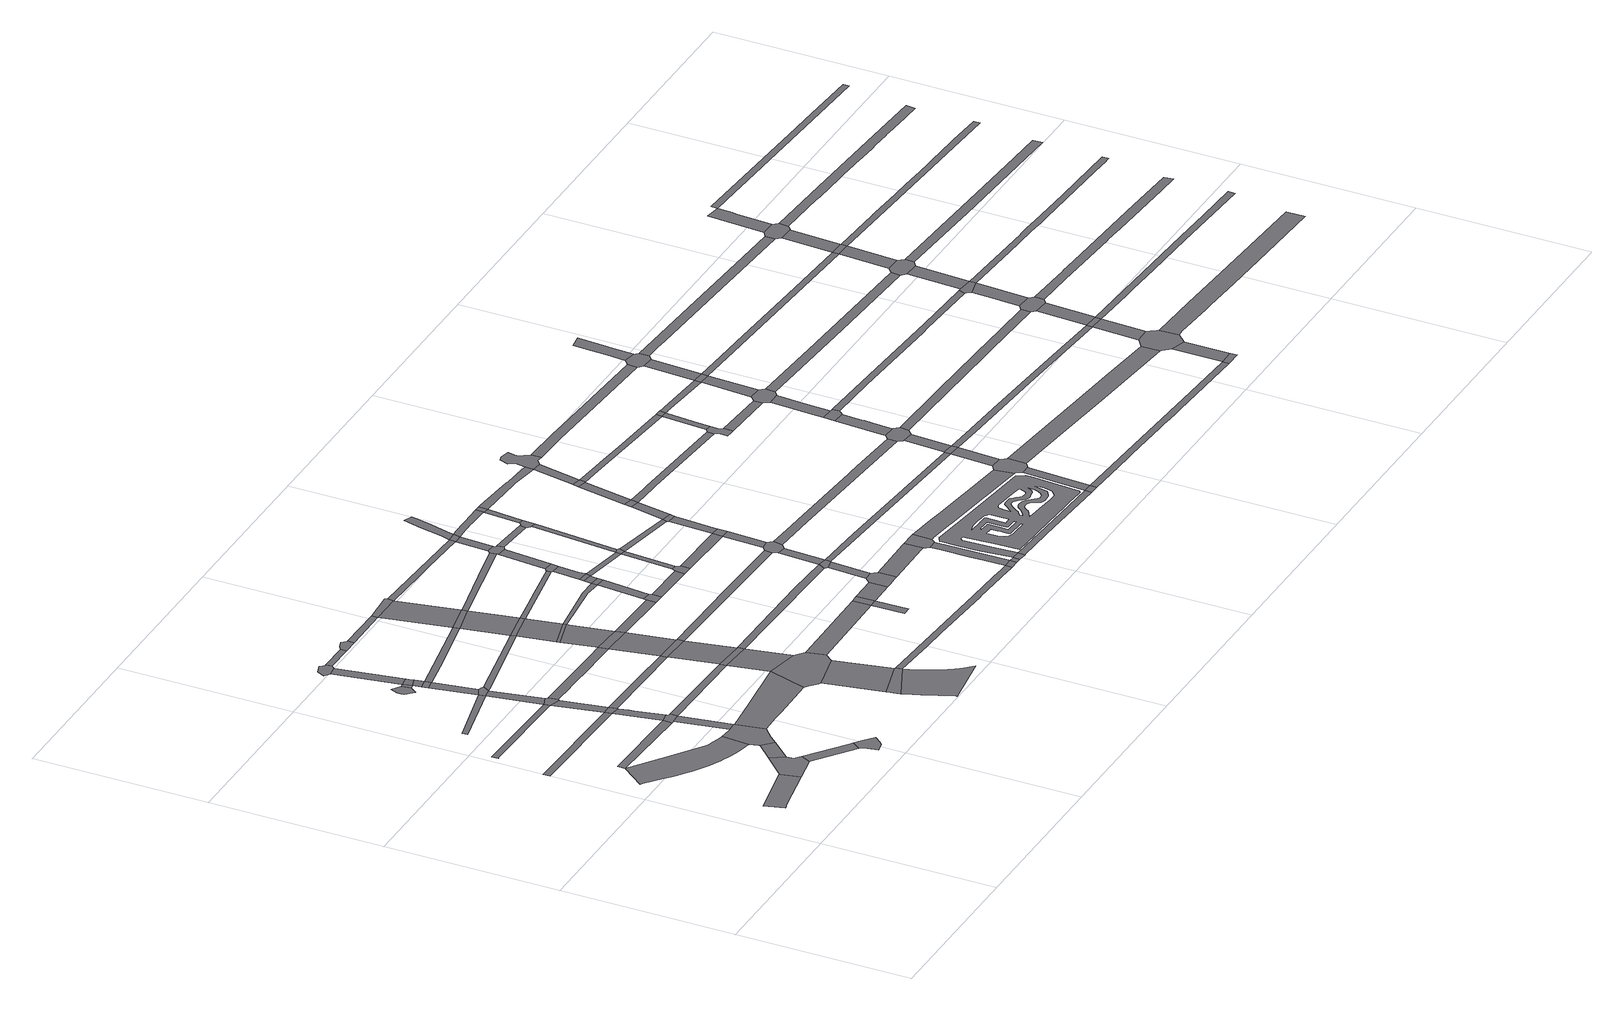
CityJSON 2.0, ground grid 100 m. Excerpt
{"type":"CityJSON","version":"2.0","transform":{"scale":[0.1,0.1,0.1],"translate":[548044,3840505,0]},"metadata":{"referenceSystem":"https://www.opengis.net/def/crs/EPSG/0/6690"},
"CityObjects":{
"road1":{"type":"Road","attributes":{"RoadStructureAttribute.sectionType":"1"},"geometry":[{"type":"MultiSurface","lod":"1","boundaries":[[[0,1,2,3,4,5,6]]]}]},
"road2":{"type":"Road","attributes":{"RoadStructureAttribute.sectionType":"1"},"geometry":[{"type":"MultiSurface","lod":"1","boundaries":[[[7,8,9,10,11,12,13,14,15,16,17,18,19,20,21,22,23,24,25,26,27,28,29,30,31,32,33,34,35,36]]]}]},
"road3":{"type":"Road","geometry":[{"type":"MultiSurface","lod":"1","boundaries":[[[37,0,6,38,39,40,41,42,43]]]}]},
"road4":{"type":"Road","attributes":{"RoadStructureAttribute.sectionType":"1"},"geometry":[{"type":"MultiSurface","lod":"1","boundaries":[[[44,45,46,47]]]}]},
"road5":{"type":"Road","attributes":{"RoadStructureAttribute.sectionType":"1"},"geometry":[{"type":"MultiSurface","lod":"1","boundaries":[[[48,14,49,50]]]}]},
"road6":{"type":"Road","attributes":{"RoadStructureAttribute.sectionType":"1"},"geometry":[{"type":"MultiSurface","lod":"1","boundaries":[[[51,52,53,54,55,56,57]]]}]},
"road7":{"type":"Road","attributes":{"RoadStructureAttribute.sectionType":"1"},"geometry":[{"type":"MultiSurface","lod":"1","boundaries":[[[58,37,43,59]]]}]},
"road8":{"type":"Road","attributes":{"RoadStructureAttribute.sectionType":"1"},"geometry":[{"type":"MultiSurface","lod":"1","boundaries":[[[60,41,40,61,62]]]}]},
"road9":{"type":"Road","attributes":{"RoadStructureAttribute.sectionType":"1"},"geometry":[{"type":"MultiSurface","lod":"1","boundaries":[[[63,64,65,66]]]}]},
"road10":{"type":"Road","geometry":[{"type":"MultiSurface","lod":"1","boundaries":[[[67,36,35,68,58,59,69,70,71,72,73,74]]]}]},
"road11":{"type":"Road","geometry":[{"type":"MultiSurface","lod":"1","boundaries":[[[75,62,61,76,77,78,79,80,81]]]}]},
"road12":{"type":"Road","attributes":{"RoadStructureAttribute.sectionType":"1"},"geometry":[{"type":"MultiSurface","lod":"1","boundaries":[[[82,83,84,74,73]]]}]},
"road13":{"type":"Road","geometry":[{"type":"MultiSurface","lod":"1","boundaries":[[[85,86,50,49,84,83,87]]]}]},
"road14":{"type":"Road","attributes":{"RoadStructureAttribute.sectionType":"1"},"geometry":[{"type":"MultiSurface","lod":"1","boundaries":[[[46,50,86,88,89,90,91]]]}]},
"road15":{"type":"Road","geometry":[{"type":"MultiSurface","lod":"1","boundaries":[[[92,47,46,91,93]]]}]},
"road16":{"type":"Road","attributes":{"RoadStructureAttribute.sectionType":"1"},"geometry":[{"type":"MultiSurface","lod":"1","boundaries":[[[56,47,92,94]]]}]},
"road17":{"type":"Road","geometry":[{"type":"MultiSurface","lod":"1","boundaries":[[[95,96,97,98,99,100,101,102]]]}]},
"road18":{"type":"Road","geometry":[{"type":"MultiSurface","lod":"1","boundaries":[[[103,57,56,94,104,105]]]}]},
"road19":{"type":"Road","attributes":{"RoadStructureAttribute.sectionType":"1"},"geometry":[{"type":"MultiSurface","lod":"1","boundaries":[[[106,66,107,108,57,103]]]}]},
"road20":{"type":"Road","attributes":{"RoadStructureAttribute.sectionType":"1"},"geometry":[{"type":"MultiSurface","lod":"1","boundaries":[[[109,102,101,110]]]}]},
"road21":{"type":"Road","geometry":[{"type":"MultiSurface","lod":"1","boundaries":[[[111,112,113,63,66,106,114]]]}]},
"road22":{"type":"Road","attributes":{"RoadStructureAttribute.sectionType":"1"},"geometry":[{"type":"MultiSurface","lod":"1","boundaries":[[[115,116,117,118,119,120,63,113]]]}]},
"road23":{"type":"Road","geometry":[{"type":"MultiSurface","lod":"1","boundaries":[[[121,122,120,119]]]}]},
"road24":{"type":"Road","attributes":{"RoadStructureAttribute.sectionType":"1"},"geometry":[{"type":"MultiSurface","lod":"1","boundaries":[[[123,110,122,121]]]}]},
"road25":{"type":"Road","geometry":[{"type":"MultiSurface","lod":"1","boundaries":[[[124,125,109,110,123]]]}]},
"road26":{"type":"Road","attributes":{"RoadStructureAttribute.sectionType":"1"},"geometry":[{"type":"MultiSurface","lod":"1","boundaries":[[[126,127,128,109,125]]]}]},
"road27":{"type":"Road","geometry":[{"type":"MultiSurface","lod":"1","boundaries":[[[129,130,131,132,133,134,127,126,135,136,137,138,139]]]}]},
"road28":{"type":"Road","attributes":{"RoadStructureAttribute.sectionType":"1"},"geometry":[{"type":"MultiSurface","lod":"1","boundaries":[[[140,141,72,71,142,143,144]]]}]},
"road29":{"type":"Road","attributes":{"RoadStructureAttribute.sectionType":"1"},"geometry":[{"type":"MultiSurface","lod":"1","boundaries":[[[145,87,83,146,147,148]]]}]},
"road30":{"type":"Road","attributes":{"RoadStructureAttribute.sectionType":"1"},"geometry":[{"type":"MultiSurface","lod":"1","boundaries":[[[139,138,149,150]]]}]},
"road31":{"type":"Road","attributes":{"RoadStructureAttribute.sectionType":"1"},"geometry":[{"type":"MultiSurface","lod":"1","boundaries":[[[151,92,93,152,153,154]]]}]},
"road32":{"type":"Road","attributes":{"RoadStructureAttribute.sectionType":"1"},"geometry":[{"type":"MultiSurface","lod":"1","boundaries":[[[155,105,104,156,157,158,159,160,161,162]]]}]},
"road33":{"type":"Road","attributes":{"RoadStructureAttribute.sectionType":"1"},"geometry":[{"type":"MultiSurface","lod":"1","boundaries":[[[163,114,106,164,165,166,167]]]}]},
"road34":{"type":"Road","attributes":{"RoadStructureAttribute.sectionType":"1"},"geometry":[{"type":"MultiSurface","lod":"1","boundaries":[[[168,169,121,119,170,171,172]]]}]},
"road35":{"type":"Road","geometry":[{"type":"MultiSurface","lod":"1","boundaries":[[[173,174,175,176,177,178,150,149,179,180]]]}]},
"road36":{"type":"Road","geometry":[{"type":"MultiSurface","lod":"1","boundaries":[[[181,182,183,184,185,186,187]]]}]},
"road37":{"type":"Road","attributes":{"RoadStructureAttribute.sectionType":"1"},"geometry":[{"type":"MultiSurface","lod":"1","boundaries":[[[188,189,182,181]]]}]},
"road38":{"type":"Road","geometry":[{"type":"MultiSurface","lod":"1","boundaries":[[[140,144,190,191,189,188,192,193,194,195,196,197]]]}]},
"road39":{"type":"Road","attributes":{"RoadStructureAttribute.sectionType":"1"},"geometry":[{"type":"MultiSurface","lod":"1","boundaries":[[[198,199,200,201,202,203,204,205,206,207,208,186,185,209,210,211,212,213,214,215]]]}]},
"road40":{"type":"Road","attributes":{"RoadStructureAttribute.sectionType":"1"},"geometry":[{"type":"MultiSurface","lod":"1","boundaries":[[[180,179,216,217]]]}]},
"road41":{"type":"Road","attributes":{"RoadStructureAttribute.sectionType":"1"},"geometry":[{"type":"MultiSurface","lod":"1","boundaries":[[[218,140,197,219,220]]]}]},
"road42":{"type":"Road","geometry":[{"type":"MultiSurface","lod":"1","boundaries":[[[148,147,218,220,221,222]]]}]},
"road43":{"type":"Road","attributes":{"RoadStructureAttribute.sectionType":"1"},"geometry":[{"type":"MultiSurface","lod":"1","boundaries":[[[223,224,148,222,225,226]]]}]},
"road44":{"type":"Road","geometry":[{"type":"MultiSurface","lod":"1","boundaries":[[[154,153,223,226,227,228]]]}]},
"road45":{"type":"Road","attributes":{"RoadStructureAttribute.sectionType":"1"},"geometry":[{"type":"MultiSurface","lod":"1","boundaries":[[[161,229,154,228,230,231]]]}]},
"road46":{"type":"Road","geometry":[{"type":"MultiSurface","lod":"1","boundaries":[[[162,161,231,232]]]}]},
"road47":{"type":"Road","attributes":{"RoadStructureAttribute.sectionType":"1"},"geometry":[{"type":"MultiSurface","lod":"1","boundaries":[[[233,234,235,236,162,232]]]}]},
"road48":{"type":"Road","geometry":[{"type":"MultiSurface","lod":"1","boundaries":[[[237,238,235,234]]]}]},
"road49":{"type":"Road","attributes":{"RoadStructureAttribute.sectionType":"1"},"geometry":[{"type":"MultiSurface","lod":"1","boundaries":[[[239,240,241,167,238,237]]]}]},
"road50":{"type":"Road","geometry":[{"type":"MultiSurface","lod":"1","boundaries":[[[242,163,167,241]]]}]},
"road51":{"type":"Road","attributes":{"RoadStructureAttribute.sectionType":"1"},"geometry":[{"type":"MultiSurface","lod":"1","boundaries":[[[243,244,245,246,247,248,163,242]]]}]},
"road52":{"type":"Road","geometry":[{"type":"MultiSurface","lod":"1","boundaries":[[[249,168,172,246,245,250]]]}]},
"road53":{"type":"Road","attributes":{"RoadStructureAttribute.sectionType":"1"},"geometry":[{"type":"MultiSurface","lod":"1","boundaries":[[[251,252,168,249,253,254,255,256]]]}]},
"road54":{"type":"Road","geometry":[{"type":"MultiSurface","lod":"1","boundaries":[[[257,258,217,216,251,256,259]]]}]},
"road55":{"type":"Road","attributes":{"RoadStructureAttribute.sectionType":"1"},"geometry":[{"type":"MultiSurface","lod":"1","boundaries":[[[260,232,231,261,262]]]}]},
"road56":{"type":"Road","attributes":{"RoadStructureAttribute.sectionType":"1"},"geometry":[{"type":"MultiSurface","lod":"1","boundaries":[[[263,264,195,194,265]]]}]},
"road57":{"type":"Road","attributes":{"RoadStructureAttribute.sectionType":"1"},"geometry":[{"type":"MultiSurface","lod":"1","boundaries":[[[266,237,234,267,268,269]]]}]},
"road58":{"type":"Road","attributes":{"RoadStructureAttribute.sectionType":"1"},"geometry":[{"type":"MultiSurface","lod":"1","boundaries":[[[270,271,272,242,241,273]]]}]},
"road59":{"type":"Road","geometry":[{"type":"MultiSurface","lod":"1","boundaries":[[[274,262,261,275,276,277]]]}]},
"road60":{"type":"Road","attributes":{"RoadStructureAttribute.sectionType":"1"},"geometry":[{"type":"MultiSurface","lod":"1","boundaries":[[[278,279,221,220,280,281,282]]]}]},
"road61":{"type":"Road","attributes":{"RoadStructureAttribute.sectionType":"1"},"geometry":[{"type":"MultiSurface","lod":"1","boundaries":[[[283,284,250,245,285]]]}]},
"road62":{"type":"Road","attributes":{"RoadStructureAttribute.sectionType":"1"},"geometry":[{"type":"MultiSurface","lod":"1","boundaries":[[[286,287,288,289,290,187,186,291,292,293,294,295,296,297,298,299,300]]]}]},
"road63":{"type":"Road","attributes":{"RoadStructureAttribute.sectionType":"1"},"geometry":[{"type":"MultiSurface","lod":"1","boundaries":[[[268,301,274,277,302]]]}]},
"road64":{"type":"Road","attributes":{"RoadStructureAttribute.sectionType":"1"},"geometry":[{"type":"MultiSurface","lod":"1","boundaries":[[[303,304,305,306,307,227,226,308,309,310]]]}]},
"road65":{"type":"Road","attributes":{"RoadStructureAttribute.sectionType":"1"},"geometry":[{"type":"MultiSurface","lod":"1","boundaries":[[[259,256,311,312,313,314]]]}]},
"road66":{"type":"Road","geometry":[{"type":"MultiSurface","lod":"1","boundaries":[[[315,316,317,265]]]}]},
"road67":{"type":"Road","geometry":[{"type":"MultiSurface","lod":"1","boundaries":[[[269,268,302,318]]]}]},
"road68":{"type":"Road","attributes":{"RoadStructureAttribute.sectionType":"1"},"geometry":[{"type":"MultiSurface","lod":"1","boundaries":[[[319,269,318,320,321]]]}]},
"road69":{"type":"Road","geometry":[{"type":"MultiSurface","lod":"1","boundaries":[[[322,263,265,317]]]}]},
"road70":{"type":"Road","geometry":[{"type":"MultiSurface","lod":"1","boundaries":[[[323,319,321,324,325]]]}]},
"road71":{"type":"Road","attributes":{"RoadStructureAttribute.sectionType":"1"},"geometry":[{"type":"MultiSurface","lod":"1","boundaries":[[[276,275,326,327]]]}]},
"road72":{"type":"Road","attributes":{"RoadStructureAttribute.sectionType":"1"},"geometry":[{"type":"MultiSurface","lod":"1","boundaries":[[[328,323,325,329,330,331]]]}]},
"road73":{"type":"Road","geometry":[{"type":"MultiSurface","lod":"1","boundaries":[[[332,333,270,273,328,331,334]]]}]},
"road74":{"type":"Road","attributes":{"RoadStructureAttribute.sectionType":"1"},"geometry":[{"type":"MultiSurface","lod":"1","boundaries":[[[335,322,317,336]]]}]},
"road75":{"type":"Road","attributes":{"RoadStructureAttribute.sectionType":"1"},"geometry":[{"type":"MultiSurface","lod":"1","boundaries":[[[337,332,334,338]]]}]},
"road76":{"type":"Road","attributes":{"RoadStructureAttribute.sectionType":"1"},"geometry":[{"type":"MultiSurface","lod":"1","boundaries":[[[325,324,339,340]]]}]},
"road77":{"type":"Road","geometry":[{"type":"MultiSurface","lod":"1","boundaries":[[[341,342,327,326,343,344,345,346]]]}]},
"road78":{"type":"Road","geometry":[{"type":"MultiSurface","lod":"1","boundaries":[[[347,283,285,337,338,348,349,350,351,352]]]}]},
"road79":{"type":"Road","attributes":{"RoadStructureAttribute.sectionType":"1"},"geometry":[{"type":"MultiSurface","lod":"1","boundaries":[[[339,341,346,353]]]}]},
"road80":{"type":"Road","geometry":[{"type":"MultiSurface","lod":"1","boundaries":[[[354,355,356,335,336,357,358,359,360,361,362,363]]]}]},
"road81":{"type":"Road","attributes":{"RoadStructureAttribute.sectionType":"1"},"geometry":[{"type":"MultiSurface","lod":"1","boundaries":[[[364,365,347,352]]]}]},
"road82":{"type":"Road","geometry":[{"type":"MultiSurface","lod":"1","boundaries":[[[366,314,313,365,364]]]}]},
"road83":{"type":"Road","geometry":[{"type":"MultiSurface","lod":"1","boundaries":[[[367,368,369,340,339,353,370]]]}]},
"road84":{"type":"Road","attributes":{"RoadStructureAttribute.sectionType":"1"},"geometry":[{"type":"MultiSurface","lod":"1","boundaries":[[[371,372,373,354,363]]]}]},
"road85":{"type":"Road","geometry":[{"type":"MultiSurface","lod":"1","boundaries":[[[282,281,373,372,374,375]]]}]},
"road86":{"type":"Road","attributes":{"RoadStructureAttribute.sectionType":"1"},"geometry":[{"type":"MultiSurface","lod":"1","boundaries":[[[350,349,376,377]]]}]},
"road87":{"type":"Road","attributes":{"RoadStructureAttribute.sectionType":"1"},"geometry":[{"type":"MultiSurface","lod":"1","boundaries":[[[344,343,378,379]]]}]},
"road88":{"type":"Road","attributes":{"RoadStructureAttribute.sectionType":"1"},"geometry":[{"type":"MultiSurface","lod":"1","boundaries":[[[380,381,382,314,366,383,384,385,386]]]}]},
"road89":{"type":"Road","attributes":{"RoadStructureAttribute.sectionType":"1"},"geometry":[{"type":"MultiSurface","lod":"1","boundaries":[[[387,340,369,388]]]}]},
"road90":{"type":"Road","attributes":{"RoadStructureAttribute.sectionType":"1"},"geometry":[{"type":"MultiSurface","lod":"1","boundaries":[[[389,282,375,390]]]}]},
"road91":{"type":"Road","attributes":{"RoadStructureAttribute.sectionType":"1"},"geometry":[{"type":"MultiSurface","lod":"1","boundaries":[[[391,392,360,359,393,394,395]]]}]},
"road92":{"type":"Road","attributes":{"RoadStructureAttribute.sectionType":"1"},"geometry":[{"type":"MultiSurface","lod":"1","boundaries":[[[396,397,398,399,366,364,400,401,402,403,404,405]]]}]},
"road93":{"type":"Road","geometry":[{"type":"MultiSurface","lod":"1","boundaries":[[[406,407,310,309,408,389,390,409,410,411]]]}]},
"road94":{"type":"Road","attributes":{"RoadStructureAttribute.sectionType":"1"},"geometry":[{"type":"MultiSurface","lod":"1","boundaries":[[[370,353,412,413]]]}]},
"road95":{"type":"Road","geometry":[{"type":"MultiSurface","lod":"1","boundaries":[[[414,415,416,377,376,417,418,387,388,419]]]}]},
"road96":{"type":"Road","geometry":[{"type":"MultiSurface","lod":"1","boundaries":[[[300,299,420,421]]]}]},
"road97":{"type":"Road","attributes":{"RoadStructureAttribute.sectionType":"1"},"geometry":[{"type":"MultiSurface","lod":"1","boundaries":[[[378,407,406,422]]]}]},
"road98":{"type":"Road","attributes":{"RoadStructureAttribute.sectionType":"7"},"geometry":[{"type":"MultiSurface","lod":"1","boundaries":[[[423,424,421,420,425,426]]]}]},
"road99":{"type":"Road","attributes":{"RoadStructureAttribute.sectionType":"1"},"geometry":[{"type":"MultiSurface","lod":"1","boundaries":[[[427,414,419,428]]]}]},
"road100":{"type":"Road","geometry":[{"type":"MultiSurface","lod":"1","boundaries":[[[429,430,431,432,433,300,421,434,435]]]}]},
"road101":{"type":"Road","geometry":[{"type":"MultiSurface","lod":"1","boundaries":[[[379,378,422,436]]]}]},
"road102":{"type":"Road","geometry":[{"type":"MultiSurface","lod":"1","boundaries":[[[426,425,437,438]]]}]},
"road103":{"type":"Road","geometry":[{"type":"MultiSurface","lod":"1","boundaries":[[[405,404,427,428,439]]]}]},
"road104":{"type":"Road","attributes":{"RoadStructureAttribute.sectionType":"1"},"geometry":[{"type":"MultiSurface","lod":"1","boundaries":[[[440,379,436,441,442,443]]]}]},
"road105":{"type":"Road","geometry":[{"type":"MultiSurface","lod":"1","boundaries":[[[444,395,394,445,446,429,435,447,448,449,450]]]}]},
"road106":{"type":"Road","geometry":[{"type":"MultiSurface","lod":"1","boundaries":[[[413,412,451,440,443,452,453]]]}]},
"road107":{"type":"Road","attributes":{"RoadStructureAttribute.sectionType":"1"},"geometry":[{"type":"MultiSurface","lod":"1","boundaries":[[[454,453,452,455,456,457]]]}]},
"road108":{"type":"Road","geometry":[{"type":"MultiSurface","lod":"1","boundaries":[[[458,454,457,459]]]}]},
"road109":{"type":"Road","attributes":{"RoadStructureAttribute.sectionType":"1"},"geometry":[{"type":"MultiSurface","lod":"1","boundaries":[[[460,461,462,463,464,465,439,428,466,467,468,469,470,471,472]]]}]},
"road110":{"type":"Road","attributes":{"RoadStructureAttribute.sectionType":"1"},"geometry":[{"type":"MultiSurface","lod":"1","boundaries":[[[473,458,459,474,475]]]}]},
"road111":{"type":"Road","geometry":[{"type":"MultiSurface","lod":"1","boundaries":[[[476,473,475,477,478]]]}]},
"road112":{"type":"Road","geometry":[{"type":"MultiSurface","lod":"1","boundaries":[[[479,480,438,437,481,482,483,484,485,486,487]]]}]},
"road113":{"type":"Road","attributes":{"RoadStructureAttribute.sectionType":"1"},"geometry":[{"type":"MultiSurface","lod":"1","boundaries":[[[488,489,375,374,490,491,492,493]]]}]},
"road114":{"type":"Road","geometry":[{"type":"MultiSurface","lod":"1","boundaries":[[[494,495,496,497,498,499,500,501,502,503,426,438,504,505,506,507,508,509,510,511,512,513,514,515,516,517,518,519,520,521,522,523,524,525,526,527],[528,529,530,531,532,533,534,535,536,537,538,539,540,541,542,543],[544,545,546,547,548,549,550,551,552,553,554,555,556,557,558,559,560,561,562,563,564],[565,566,567,568,569,570,571,572,573,574,575,576,577,578,579,580,581,582,583,584,585,586,587,588,589],[590,591,592,593,594,595,596,597,598,599,600,601,602,603,604,605,606,607,608,609,610,611,612,613,614],[615,616,617,618,619,620,621,622,623,624,625,626,627,628,629,630,631,632,633,634,635,636,637,638,639,640,641,642,643,644,645,646,647,648,649,650,651,652,653,654],[655,656,657,658,659,660,661,662,663,664,665,666,667,668,669,670,671,672,673,674,675,676,677,678,679,680,681,682,683,684,685,686,687,688]]]}]},
"road115":{"type":"Road","attributes":{"RoadStructureAttribute.sectionType":"1"},"geometry":[{"type":"MultiSurface","lod":"1","boundaries":[[[471,689,476,478,690,691]]]}]},
"road116":{"type":"Road","geometry":[{"type":"MultiSurface","lod":"1","boundaries":[[[692,693,694,695,696,697,698,450,449,699,700,701,702,703,704,705,706,707]]]}]},
"road117":{"type":"Road","attributes":{"RoadStructureAttribute.sectionType":"1"},"geometry":[{"type":"MultiSurface","lod":"1","boundaries":[[[708,709,710,711,712,713,411,410,714,715,716,717]]]}]},
"road118":{"type":"Road","geometry":[{"type":"MultiSurface","lod":"1","boundaries":[[[718,719,720,721,722,472,471,691,723,724,725,726,727,728,729,730]]]}]},
"road119":{"type":"Road","attributes":{"RoadStructureAttribute.sectionType":"1"},"geometry":[{"type":"MultiSurface","lod":"1","boundaries":[[[731,732,459,457,733,734,735,736,737]]]}]},
"road120":{"type":"Road","geometry":[{"type":"MultiSurface","lod":"1","boundaries":[[[487,486,738,739]]]}]},
"road121":{"type":"Road","attributes":{"RoadStructureAttribute.sectionType":"1"},"geometry":[{"type":"MultiSurface","lod":"1","boundaries":[[[740,741,742,478,477,743,744,745]]]}]},
"road122":{"type":"Road","attributes":{"RoadStructureAttribute.sectionType":"1"},"geometry":[{"type":"MultiSurface","lod":"1","boundaries":[[[746,487,739,747]]]}]},
"road123":{"type":"Road","geometry":[{"type":"MultiSurface","lod":"1","boundaries":[[[748,749,707,706,750,751,746,747,752,753,754,755,756,757]]]}]},
"road124":{"type":"Road","attributes":{"RoadStructureAttribute.sectionType":"1"},"geometry":[{"type":"MultiSurface","lod":"1","boundaries":[[[492,758,748,757,759]]]}]},
"road125":{"type":"Road","geometry":[{"type":"MultiSurface","lod":"1","boundaries":[[[760,737,736,761,762,763,764,765,766,767,768]]]}]},
"road126":{"type":"Road","geometry":[{"type":"MultiSurface","lod":"1","boundaries":[[[769,493,492,759,770]]]}]},
"road127":{"type":"Road","attributes":{"RoadStructureAttribute.sectionType":"1"},"geometry":[{"type":"MultiSurface","lod":"1","boundaries":[[[771,772,769,770,773]]]}]},
"road128":{"type":"Road","attributes":{"RoadStructureAttribute.sectionType":"1"},"geometry":[{"type":"MultiSurface","lod":"1","boundaries":[[[744,774,760,768,775,776]]]}]},
"road129":{"type":"Road","attributes":{"RoadStructureAttribute.sectionType":"1"},"geometry":[{"type":"MultiSurface","lod":"1","boundaries":[[[777,778,779,725,724,780,781,782,783]]]}]},
"road130":{"type":"Road","geometry":[{"type":"MultiSurface","lod":"1","boundaries":[[[784,717,716,785,786,771,773,787,788,789,790,791]]]}]},
"road131":{"type":"Road","geometry":[{"type":"MultiSurface","lod":"1","boundaries":[[[745,744,776,792]]]}]},
"road132":{"type":"Road","attributes":{"RoadStructureAttribute.sectionType":"1"},"geometry":[{"type":"MultiSurface","lod":"1","boundaries":[[[766,765,793,794]]]}]},
"road133":{"type":"Road","attributes":{"RoadStructureAttribute.sectionType":"1"},"geometry":[{"type":"MultiSurface","lod":"1","boundaries":[[[795,796,784,791,797,798,799,800,801]]]}]},
"road134":{"type":"Road","geometry":[{"type":"MultiSurface","lod":"1","boundaries":[[[802,795,801,803,804,805,806,807,808,809,810,811]]]}]},
"road135":{"type":"Road","attributes":{"RoadStructureAttribute.sectionType":"1"},"geometry":[{"type":"MultiSurface","lod":"1","boundaries":[[[812,813,792,776,814,815,816,817]]]}]},
"road136":{"type":"Road","attributes":{"RoadStructureAttribute.sectionType":"1"},"geometry":[{"type":"MultiSurface","lod":"1","boundaries":[[[818,819,820,821,822,802,811]]]}]},
"road137":{"type":"Road","geometry":[{"type":"MultiSurface","lod":"1","boundaries":[[[823,824,794,793,820,819,825,826,827,828,829,830,831]]]}]},
"road138":{"type":"Road","attributes":{"RoadStructureAttribute.sectionType":"1"},"geometry":[{"type":"MultiSurface","lod":"1","boundaries":[[[832,833,834,739,738,835,836,837,838,839,840,841,842,843,844,845]]]}]},
"road139":{"type":"Road","attributes":{"RoadStructureAttribute.sectionType":"1"},"geometry":[{"type":"MultiSurface","lod":"1","boundaries":[[[816,846,823,831,847]]]}]},
"road140":{"type":"Road","geometry":[{"type":"MultiSurface","lod":"1","boundaries":[[[848,817,816,847,849,850]]]}]},
"road141":{"type":"Road","attributes":{"RoadStructureAttribute.sectionType":"1"},"geometry":[{"type":"MultiSurface","lod":"1","boundaries":[[[851,852,853,755,754,854,855,856,857]]]}]},
"road142":{"type":"Road","attributes":{"RoadStructureAttribute.sectionType":"1"},"geometry":[{"type":"MultiSurface","lod":"1","boundaries":[[[858,859,860,848,850,861]]]}]},
"road143":{"type":"Road","geometry":[{"type":"MultiSurface","lod":"1","boundaries":[[[862,863,864,783,782,858,861,865,866,867,868,869,870,871]]]}]},
"road144":{"type":"Road","attributes":{"RoadStructureAttribute.sectionType":"1"},"geometry":[{"type":"MultiSurface","lod":"1","boundaries":[[[872,873,874,875,770,759,876,877,878,879]]]}]},
"road145":{"type":"Road","attributes":{"RoadStructureAttribute.sectionType":"1"},"geometry":[{"type":"MultiSurface","lod":"1","boundaries":[[[880,881,882,883,884,885,886,862,871]]]}]},
"road146":{"type":"Road","attributes":{"RoadStructureAttribute.sectionType":"1"},"geometry":[{"type":"MultiSurface","lod":"1","boundaries":[[[887,888,889,890,891,892,893,894,788,787,895,896,897,898,899]]]}]},
"road147":{"type":"Road","attributes":{"RoadStructureAttribute.sectionType":"1"},"geometry":[{"type":"MultiSurface","lod":"1","boundaries":[[[900,901,902,903,904,905,809,808,906,907,908,909,910,911,912]]]}]},
"road148":{"type":"Road","attributes":{"RoadStructureAttribute.sectionType":"1"},"geometry":[{"type":"MultiSurface","lod":"1","boundaries":[[[913,914,828,827,915,916,917,918]]]}]},
"road149":{"type":"Road","geometry":[{"type":"MultiSurface","lod":"1","boundaries":[[[844,919,920,921,845]]]}]},
"road150":{"type":"Road","attributes":{"RoadStructureAttribute.sectionType":"1"},"geometry":[{"type":"MultiSurface","lod":"1","boundaries":[[[922,923,845,921,924]]]}]},
"road151":{"type":"Road","attributes":{"RoadStructureAttribute.sectionType":"1"},"geometry":[{"type":"MultiSurface","lod":"1","boundaries":[[[925,926,927,850,849,928,929,930,931]]]}]},
"road152":{"type":"Road","geometry":[{"type":"MultiSurface","lod":"1","boundaries":[[[932,933,934,935,936,937,857,856,938,939,922,924,940,941,942,943]]]}]},
"road153":{"type":"Road","attributes":{"RoadStructureAttribute.sectionType":"1"},"geometry":[{"type":"MultiSurface","lod":"1","boundaries":[[[944,945,868,867,946,947,948,949,950,951,952,953,954,955]]]}]},
"road154":{"type":"Road","attributes":{"RoadStructureAttribute.sectionType":"1"},"geometry":[{"type":"MultiSurface","lod":"1","boundaries":[[[878,935,934,956]]]}]},
"road155":{"type":"Road","geometry":[{"type":"MultiSurface","lod":"1","boundaries":[[[879,878,956,957]]]}]},
"road156":{"type":"Road","attributes":{"RoadStructureAttribute.sectionType":"1"},"geometry":[{"type":"MultiSurface","lod":"1","boundaries":[[[958,959,879,957,960,961]]]}]},
"road157":{"type":"Road","geometry":[{"type":"MultiSurface","lod":"1","boundaries":[[[962,963,964,899,898,965,958,961,966,967,968,969,970]]]}]},
"road158":{"type":"Road","attributes":{"RoadStructureAttribute.sectionType":"1"},"geometry":[{"type":"MultiSurface","lod":"1","boundaries":[[[971,972,973,974,962,970]]]}]},
"road159":{"type":"Road","geometry":[{"type":"MultiSurface","lod":"1","boundaries":[[[912,911,975,976,977,978,972,971,979,980,981]]]}]},
"road160":{"type":"Road","attributes":{"RoadStructureAttribute.sectionType":"1"},"geometry":[{"type":"MultiSurface","lod":"1","boundaries":[[[982,981,980,983]]]}]},
"road161":{"type":"Road","geometry":[{"type":"MultiSurface","lod":"1","boundaries":[[[984,985,986,918,917,987,982,983,988,989,990,991,992,993,994]]]}]},
"road162":{"type":"Road","attributes":{"RoadStructureAttribute.sectionType":"1"},"geometry":[{"type":"MultiSurface","lod":"1","boundaries":[[[995,984,994,996]]]}]},
"road163":{"type":"Road","geometry":[{"type":"MultiSurface","lod":"1","boundaries":[[[931,930,995,996,997,998]]]}]},
"road164":{"type":"Road","attributes":{"RoadStructureAttribute.sectionType":"1"},"geometry":[{"type":"MultiSurface","lod":"1","boundaries":[[[999,931,998,1000]]]}]},
"road165":{"type":"Road","attributes":{"RoadStructureAttribute.sectionType":"1"},"geometry":[{"type":"MultiSurface","lod":"1","boundaries":[[[1001,1002,1003,943,942,1004,1005,1006,1007,1008,1009,1010]]]}]},
"road166":{"type":"Road","geometry":[{"type":"MultiSurface","lod":"1","boundaries":[[[1011,1012,1013,955,954,1014,1015,999,1000,1016,1017,1018,1019,1020,1021]]]}]},
"road167":{"type":"Road","attributes":{"RoadStructureAttribute.sectionType":"1"},"geometry":[{"type":"MultiSurface","lod":"1","boundaries":[[[1022,1023,1011,1021,1024,1025,1026]]]}]},
"road168":{"type":"Road","attributes":{"RoadStructureAttribute.sectionType":"1"},"geometry":[{"type":"MultiSurface","lod":"1","boundaries":[[[1027,1028,1029,1030,1031,957,956,1032,1033,1034,1035,1036,1037]]]}]},
"road169":{"type":"Road","attributes":{"RoadStructureAttribute.sectionType":"1"},"geometry":[{"type":"MultiSurface","lod":"1","boundaries":[[[1038,1039,1040,1041,968,967,1042,1043,1044,1045,1046,1047,1048,1049]]]}]},
"road170":{"type":"Road","attributes":{"RoadStructureAttribute.sectionType":"1"},"geometry":[{"type":"MultiSurface","lod":"1","boundaries":[[[1050,1051,1052,1053,1054,1055,1056,1057,1058,1059,980,979,1060,1061,1062,1063,1064,1065,1066,1067,1068,1069,1070,1071,1072]]]}]},
"road171":{"type":"Road","attributes":{"RoadStructureAttribute.sectionType":"1"},"geometry":[{"type":"MultiSurface","lod":"1","boundaries":[[[1073,1074,991,990,1075,1076,1077,1078,1079,1080,1081,1082]]]}]},
"road172":{"type":"Road","attributes":{"RoadStructureAttribute.sectionType":"1"},"geometry":[{"type":"MultiSurface","lod":"1","boundaries":[[[1083,1084,1085,1086,1087,1088,1089,1090,1091,1092,1093,1094,1095,997,996,1096,1097,1098,1099,1100,1101]]]}]},
"road173":{"type":"Road","attributes":{"RoadStructureAttribute.sectionType":"1"},"geometry":[{"type":"MultiSurface","lod":"1","boundaries":[[[1102,1103,1018,1017,1104,1105,1106,1107,1108,1109,1110,1111,1112,1113,1114,1115,1116,1117,1118,1119,1120,1121,1122,1123]]]}]},
"road174":{"type":"Road","attributes":{"RoadStructureAttribute.sectionType":"1"},"geometry":[{"type":"MultiSurface","lod":"1","boundaries":[[[1124,1125,1126,1127,1128,1129,1130,1131,1132,1133,1134]]]}]}
},
"vertices":[
[531,490,0],[530,490,0],[215,430,0],[247,317,0],[278,326,0],[460,360,0],[558,379,0],
[704,926,0],[672,934,0],[643,943,0],[630,949,0],[626,951,0],[470,1062,0],[267,1208,0],[241,1227,0],[132,1089,0],[143,1080,0],[235,1007,0],[267,979,0],[295,958,0],[343,921,0],[362,908,0],[385,893,0],[407,879,0],[449,855,0],[472,843,0],[498,831,0],[521,820,0],[545,810,0],[567,802,0],[593,793,0],[618,785,0],[646,778,0],[670,772,0],[697,766,0],[728,760,0],[741,918,0],
[652,610,0],[700,405,0],[709,407,0],[711,408,0],[740,465,0],[704,492,0],[703,535,0],
[4,1579,0],[3,1540,0],[700,1524,0],[692,1563,0],
[242,1272,0],[751,1208,0],[753,1258,0],
[49,1891,0],[47,1892,0],[47,1854,0],[49,1857,0],[633,1844,0],[636,1844,0],[631,1878,0],
[746,705,0],[807,648,0],
[961,297,0],[939,237,0],[976,285,0],
[568,2218,0],[187,2129,0],[191,2100,0],[574,2182,0],
[807,912,0],[745,708,0],[843,687,0],[848,692,0],[907,748,0],[874,912,0],[874,916,0],[820,910,0],
[1018,252,0],[954,217,0],[959,194,0],[970,138,0],[1024,149,0],[1042,167,0],[1075,205,0],
[871,932,0],[824,1212,0],[768,1208,0],
[809,1254,0],[807,1268,0],[825,1254,0],
[773,1436,0],[768,1463,0],[762,1492,0],[757,1517,0],
[748,1568,0],[758,1522,0],
[699,1824,0],
[423,2647,0],[402,2604,0],[406,2582,0],[406,2581,0],[408,2567,0],[449,2521,0],[478,2561,0],[470,2614,0],
[685,1898,0],[704,1833,0],[698,1886,0],
[627,2192,0],[575,2180,0],[630,1881,0],
[494,2617,0],[504,2564,0],
[636,2237,0],[633,2239,0],[619,2244,0],[651,2231,0],
[609,2298,0],[597,2366,0],[589,2404,0],[581,2452,0],[574,2489,0],[519,2479,0],
[567,2527,0],[512,2517,0],
[558,2581,0],
[552,2611,0],[549,2627,0],
[482,3000,0],[427,2993,0],[493,2620,0],
[491,3056,0],[482,3063,0],[465,3078,0],[413,3061,0],[412,3055,0],[394,3016,0],[481,3003,0],[492,3014,0],[494,3016,0],[499,3021,0],[493,3054,0],
[1430,975,0],[1080,935,0],[1019,750,0],[1083,751,0],[1362,755,0],
[1014,1249,0],[1013,1209,0],[1383,1204,0],[1380,1240,0],
[668,3020,0],[668,3053,0],
[1069,1557,0],[1068,1517,0],[1324,1512,0],[1321,1548,0],
[1166,1875,0],[837,1829,0],[838,1829,0],[1093,1822,0],[1094,1822,0],[1263,1818,0],[1270,1818,0],[1258,1873,0],
[1169,2327,0],[640,2194,0],[644,2195,0],[1175,2300,0],[1177,2301,0],
[1112,2629,0],[732,2558,0],[732,2518,0],[737,2518,0],[1118,2594,0],
[754,3058,0],[730,3079,0],[728,3081,0],[693,3071,0],[691,3070,0],[673,3057,0],[756,3020,0],[756,3057,0],
[1733,415,0],[1504,354,0],[1505,349,0],[1515,296,0],[1518,279,0],[1744,378,0],[1739,414,0],
[1663,741,0],[1439,691,0],
[1384,737,0],[1427,701,0],[1671,752,0],[1695,782,0],[1700,788,0],[1679,895,0],[1642,924,0],[1623,937,0],
[1883,111,0],[1881,114,0],[1849,157,0],[1843,164,0],[1845,165,0],[1822,201,0],[1816,213,0],[1795,252,0],[1768,310,0],[1754,346,0],[1744,376,0],[1525,263,0],[1557,180,0],[1590,97,0],[1601,69,0],[1623,13,0],[1624,8,0],[1935,52,0],
[1036,3020,0],[1034,3054,0],
[1387,1204,0],[1572,1190,0],[1572,1192,0],
[1569,1229,0],[1565,1229,0],
[1328,1512,0],[1380,1242,0],[1510,1506,0],[1510,1507,0],
[1507,1545,0],[1503,1545,0],
[1321,1550,0],[1455,1798,0],[1452,1811,0],
[1440,1864,0],
[1395,2108,0],[1393,2119,0],[1220,2071,0],[1256,1886,0],
[1390,2137,0],[1217,2089,0],
[1390,2139,0],[1353,2327,0],[1351,2334,0],
[1346,2359,0],
[1345,2361,0],[1320,2495,0],[1294,2632,0],[1119,2592,0],[1168,2333,0],[1169,2328,0],
[1288,2665,0],[1288,2663,0],
[1037,3019,0],[1111,2632,0],[1287,2667,0],[1219,3016,0],[1219,3017,0],[1219,3018,0],
[1216,3069,0],[1034,3055,0],[1221,3053,0],
[1447,1864,0],[1788,1801,0],[1789,1854,0],
[2243,903,0],[1689,896,0],[2244,796,0],
[1712,2180,0],[1719,2156,0],[1815,2147,0],[1817,2180,0],
[1826,2442,0],[1604,2405,0],[1492,2384,0],[1827,2417,0],
[1791,1872,0],[1851,1800,0],[1853,1854,0],[1846,1867,0],
[2226,1223,0],[1835,1227,0],[1834,1187,0],[2469,1174,0],[2490,1213,0],
[1861,2783,0],[1731,2756,0],[1868,2747,0],
[2855,351,0],[2772,356,0],[2767,356,0],[2567,367,0],[2562,368,0],[2008,362,0],[2153,354,0],[2564,330,0],[2566,330,0],[2855,313,0],[2875,311,0],[2882,311,0],[2885,311,0],[2897,310,0],[2898,349,0],
[1814,2144,0],[1870,2142,0],
[2060,1535,0],[2005,1537,0],[1988,1537,0],[1935,1539,0],[1667,1543,0],[1666,1503,0],[2491,1479,0],[2495,1524,0],
[1496,3005,0],[1598,3001,0],[1886,2987,0],[1888,3022,0],
[2248,607,0],[2293,608,0],[2289,797,0],
[1873,2175,0],
[1821,2224,0],[1877,2212,0],[1878,2219,0],
[2288,904,0],
[1823,2251,0],[1880,2218,0],[1888,2246,0],
[2110,1792,0],[2111,1848,0],
[1838,2411,0],[1888,2252,0],[1885,2289,0],[1895,2406,0],
[1842,2455,0],[1835,2450,0],[1899,2450,0],
[2443,906,0],[2444,799,0],
[1867,2734,0],[1924,2729,0],
[2144,2171,0],[2146,2201,0],
[2125,1873,0],[2118,1861,0],[2169,1790,0],[2171,1846,0],[2158,1862,0],[2155,1866,0],
[1872,2796,0],[1937,2737,0],[1943,2741,0],[1936,2778,0],[1926,2779,0],[1926,2793,0],
[2174,2166,0],
[2473,937,0],[2473,936,0],[2462,925,0],[2472,800,0],[2524,801,0],[2554,801,0],[2552,907,0],[2539,922,0],[2530,934,0],[2528,936,0],
[1936,2988,0],[1885,2985,0],
[1945,3029,0],
[2182,2201,0],[2181,2203,0],[2176,2211,0],[2184,2199,0],
[2535,1049,0],[2543,1169,0],[2486,1159,0],
[2543,1173,0],[2544,1205,0],
[2164,2723,0],[2173,2759,0],
[2527,1780,0],[2529,1837,0],
[1957,3315,0],[1931,3205,0],[1902,3076,0],[1956,3076,0],[1980,3177,0],[1999,3262,0],[2007,3298,0],
[2189,2701,0],[2219,2698,0],
[2503,1448,0],[2559,1444,0],
[2849,912,0],[2809,911,0],[2850,806,0],[2871,805,0],[2871,912,0],
[2084,3031,0],[2077,3031,0],[2063,3031,0],[1974,3030,0],[1974,2990,0],[2016,2991,0],[2076,2992,0],[2085,2991,0],[2211,2985,0],[2211,3031,0],
[2570,1549,0],[2517,1545,0],[2504,1464,0],[2572,1457,0],[2583,1467,0],[2594,1521,0],
[2535,2102,0],[2544,2128,0],
[2196,2773,0],[2190,2768,0],[2178,2758,0],[2174,2714,0],[2184,2705,0],[2225,2771,0],
[2950,310,0],[2952,350,0],
[2581,1778,0],
[2985,348,0],[2984,348,0],[2982,309,0],[2988,348,0],
[2211,2982,0],[2243,2977,0],
[2893,774,0],[2893,721,0],[2894,698,0],[2895,555,0],[2896,467,0],[2947,713,0],[2946,774,0],
[2584,1834,0],
[3038,306,0],[3040,345,0],
[2243,3031,0],
[2542,2090,0],[2585,1857,0],[2594,2044,0],[2598,2087,0],
[2946,912,0],[2875,799,0],[2880,792,0],[2957,789,0],[2964,797,0],[2968,802,0],[2967,911,0],
[2538,2097,0],[2604,2116,0],[2547,2126,0],
[2586,2326,0],[2610,2149,0],[2641,2309,0],[2642,2315,0],
[2594,2368,0],[2648,2357,0],
[2545,3003,0],[2541,3003,0],[2528,3005,0],[2519,3006,0],[2303,3027,0],[2263,3031,0],[2247,2977,0],[2524,2965,0],[2526,2965,0],[2536,2964,0],[2542,2963,0],[2702,2940,0],[2704,2988,0],
[2649,2657,0],[2649,2359,0],[2703,2647,0],
[2655,2692,0],[2705,2646,0],[2710,2682,0],
[3412,324,0],[3045,344,0],[3040,306,0],[3041,306,0],[3261,295,0],[3351,291,0],[3744,269,0],[3744,268,0],[3746,306,0],
[3348,1149,0],[2846,1187,0],[2847,1151,0],[3143,1129,0],[3772,1083,0],[3773,1119,0],
[3012,773,0],[2999,775,0],[2997,775,0],[2968,757,0],[2968,751,0],[2966,652,0],[2968,592,0],[2970,532,0],[2974,488,0],[2987,357,0],[3039,352,0],[3033,495,0],[3030,568,0],[3026,657,0],[3036,670,0],[3059,670,0],[3065,555,0],[3068,498,0],[3075,355,0],[3231,345,0],[3239,344,0],[3255,344,0],[3381,338,0],[3552,330,0],[3597,328,0],[3607,327,0],[3708,321,0],[3716,320,0],[3728,332,0],[3747,621,0],[3749,645,0],[3719,688,0],[3538,710,0],[3220,748,0],[3216,621,0],[3232,620,0],[3242,619,0],[3242,552,0],[3243,503,0],[3255,501,0],[3310,498,0],[3310,494,0],[3311,488,0],[3228,494,0],[3228,505,0],[3228,546,0],[3227,612,0],[3214,613,0],[3164,616,0],[3174,624,0],[3190,538,0],[3190,517,0],[3190,509,0],[3191,490,0],[3191,479,0],[3191,461,0],[3196,461,0],[3203,461,0],[3303,455,0],[3303,448,0],[3223,452,0],[3207,453,0],[3198,453,0],[3188,454,0],[3171,464,0],[3156,479,0],[3147,507,0],[3145,513,0],[3145,525,0],[3142,573,0],[3190,571,0],[3186,669,0],[3208,668,0],[3216,668,0],[3228,667,0],[3234,667,0],[3296,660,0],[3311,648,0],[3313,644,0],[3319,633,0],[3318,589,0],[3317,540,0],[3315,533,0],[3298,533,0],[3280,532,0],[3278,532,0],[3278,540,0],[3280,619,0],[3281,650,0],[3281,652,0],[3269,653,0],[3237,654,0],[3229,655,0],[3227,655,0],[3139,658,0],[3159,666,0],[3590,568,0],[3573,568,0],[3570,568,0],[3561,569,0],[3552,570,0],[3542,580,0],[3527,595,0],[3521,603,0],[3512,615,0],[3499,622,0],[3462,624,0],[3444,621,0],[3441,619,0],[3437,614,0],[3390,558,0],[3394,603,0],[3399,626,0],[3400,627,0],[3409,639,0],[3426,641,0],[3551,623,0],[3604,616,0],[3609,608,0],[3607,603,0],[3602,583,0],[3640,578,0],[3640,548,0],[3630,521,0],[3618,499,0],[3600,486,0],[3593,485,0],[3580,485,0],[3578,485,0],[3565,493,0],[3555,504,0],[3535,527,0],[3517,545,0],[3515,546,0],[3500,552,0],[3470,554,0],[3452,549,0],[3442,544,0],[3425,521,0],[3416,510,0],[3410,504,0],[3399,497,0],[3381,486,0],[3380,503,0],[3400,516,0],[3404,520,0],[3422,544,0],[3445,576,0],[3462,589,0],[3482,589,0],[3492,584,0],[3507,570,0],[3520,552,0],[3527,542,0],[3548,532,0],[3560,530,0],[3570,532,0],[3585,535,0],[3594,536,0],[3607,538,0],[3627,551,0],[3413,464,0],[3435,478,0],[3439,483,0],[3443,489,0],[3458,507,0],[3465,514,0],[3480,517,0],[3491,515,0],[3495,514,0],[3510,505,0],[3518,493,0],[3520,490,0],[3531,465,0],[3541,455,0],[3571,445,0],[3586,447,0],[3603,448,0],[3617,450,0],[3618,451,0],[3641,465,0],[3643,466,0],[3651,474,0],[3672,554,0],[3675,529,0],[3675,504,0],[3671,476,0],[3661,454,0],[3653,446,0],[3633,428,0],[3611,428,0],[3589,430,0],[3482,440,0],[3442,444,0],[3388,448,0],
[2701,2930,0],[2710,2684,0],[2758,2933,0],
[3579,835,0],[3440,852,0],[3438,852,0],[3396,858,0],[3228,878,0],[3136,890,0],[2988,909,0],[2979,801,0],[2981,801,0],[3146,780,0],[3153,780,0],[3456,741,0],[3472,739,0],[3688,712,0],[3742,705,0],[3726,816,0],
[3501,1458,0],[3391,1466,0],[3366,1467,0],[2846,1504,0],[2843,1504,0],[2726,1512,0],[2844,1452,0],[3230,1423,0],[3764,1384,0],[3762,1439,0],
[2741,3142,0],[2714,3135,0],[2692,3083,0],[2699,3078,0],[2715,3048,0],[2790,2958,0],[2829,2956,0],[2828,3013,0],[2785,3075,0],[2787,3080,0],[2789,3084,0],[2793,3113,0],[2796,3130,0],
[2808,2346,0],[2770,2349,0],[2805,2307,0],[2807,2306,0],[2835,2305,0],[3421,2261,0],[3422,2301,0],
[3798,267,0],[3800,305,0],
[3094,2646,0],[2947,2660,0],[2831,2670,0],[2832,2635,0],[3463,2577,0],[3466,2613,0],
[3769,671,0],[3821,669,0],
[3758,838,0],[3740,826,0],[3743,704,0],[3768,672,0],[3821,670,0],[3845,688,0],[3853,694,0],[3857,800,0],[3847,814,0],[3831,835,0],
[3770,1052,0],[3844,1077,0],
[3443,2314,0],[3423,2261,0],[3438,2239,0],[3436,2189,0],[3469,2187,0],[3492,2186,0],[3494,2240,0],[3476,2257,0],[3480,2312,0],
[3773,1121,0],[3846,1113,0],
[3786,1355,0],[3774,1131,0],[3859,1350,0],
[3443,2315,0],[3488,2411,0],[3501,2575,0],
[3545,2977,0],[3166,2999,0],[3062,3005,0],[3039,2948,0],[3403,2928,0],[3844,2904,0],[3849,2959,0],
[3791,1462,0],[3774,1371,0],[3783,1359,0],[3888,1378,0],[3894,1431,0],[3880,1445,0],[3868,1458,0],[3866,1460,0],
[3504,2609,0],
[3806,2169,0],[3805,2222,0],
[3809,1758,0],[3793,1487,0],[3872,1580,0],[3873,1587,0],[3875,1626,0],[3875,1635,0],[3882,1754,0],
[3813,1827,0],[3891,1764,0],[3893,1767,0],[3897,1771,0],[3903,1778,0],[3905,1780,0],[3907,1782,0],[3903,1822,0],[3890,1822,0],[3886,1823,0],
[3550,2605,0],[3532,2607,0],[3521,2573,0],[3523,2573,0],[3854,2544,0],[3856,2580,0],
[3894,1960,0],[3905,2139,0],[3831,2137,0],[3831,2135,0],[3816,1892,0],
[3837,2250,0],[3826,2240,0],[3908,2141,0],[3919,2150,0],[3934,2162,0],[3936,2217,0],[3924,2230,0],[3913,2242,0],[3911,2245,0],
[4860,246,0],[4339,275,0],[3800,304,0],[3951,258,0],[4125,249,0],[4176,246,0],[4401,234,0],[4461,230,0],[4519,227,0],[4535,226,0],[4626,221,0],[4684,218,0],[5199,191,0],[5200,228,0],
[3853,2525,0],[3925,2538,0],
[3856,2582,0],[3926,2541,0],[3927,2576,0],
[4842,703,0],[4496,737,0],[4137,774,0],[4242,655,0],[4587,620,0],[5158,564,0],[5157,671,0],
[3871,2876,0],[3871,2868,0],[3857,2610,0],[3944,2872,0],
[3879,2987,0],[3876,2984,0],[3862,2971,0],[3948,2876,0],[3961,2886,0],[3974,2898,0],[3972,2953,0],[3961,2966,0],[3955,2973,0],[3953,2975,0],
[4836,1042,0],[4654,1055,0],[4271,1084,0],[4038,1100,0],[4028,1064,0],[4581,1025,0],[5221,977,0],[5222,1013,0],
[3953,2979,0],[3960,3096,0],[3962,3132,0],[3972,3302,0],[3897,3293,0],[3893,3231,0],[3886,3095,0],
[5193,1383,0],[4833,1397,0],[4819,1397,0],[4778,1400,0],[4777,1401,0],[4706,1403,0],[4329,1417,0],[4290,1418,0],[4309,1363,0],[4723,1347,0],[4800,1344,0],[5218,1329,0],[5216,1382,0],
[5237,1750,0],[4876,1767,0],[4366,1795,0],[3987,1817,0],[3918,1821,0],[3915,1821,0],[3909,1782,0],[4203,1768,0],[4796,1734,0],[4837,1732,0],[5235,1713,0],[5236,1713,0],[5249,1750,0],
[4931,2160,0],[4385,2190,0],[4136,2149,0],[4641,2120,0],[5253,2087,0],[5258,2142,0],
[5201,191,0],[5291,190,0],[5291,228,0],
[5201,514,0],[5200,230,0],[5293,491,0],
[4904,2520,0],[4364,2551,0],[4131,2564,0],[4128,2529,0],[4646,2499,0],[5305,2461,0],[5307,2497,0],
[5333,664,0],[5312,692,0],[5298,710,0],[5208,708,0],[5192,697,0],[5166,678,0],[5164,557,0],[5188,530,0],[5307,506,0],[5342,543,0],[5344,545,0],[5339,656,0],
[4992,2895,0],[4496,2924,0],[3985,2898,0],[4022,2895,0],[4066,2893,0],[4144,2888,0],[4146,2888,0],[4148,2888,0],[4220,2883,0],[4738,2854,0],[5296,2821,0],[5298,2877,0],
[5311,971,0],
[5313,1007,0],
[5237,1305,0],[5222,1015,0],[5314,1009,0],[5328,1297,0],
[5247,1406,0],[5230,1393,0],[5218,1383,0],[5227,1317,0],[5343,1309,0],[5357,1320,0],[5358,1374,0],[5349,1384,0],[5335,1399,0],
[5353,1703,0],[5262,1682,0],[5255,1547,0],[5252,1508,0],
[5239,1710,0],[5241,1708,0],[5254,1691,0],[5256,1689,0],[5353,1704,0],[5354,1741,0],[5265,1749,0],
[5282,2061,0],[5372,2057,0],
[5287,2166,0],[5271,2153,0],[5269,2151,0],[5270,2071,0],[5388,2070,0],[5400,2080,0],[5401,2080,0],[5405,2133,0],[5404,2134,0],[5391,2148,0],[5377,2164,0],
[5305,2459,0],[5394,2458,0],
[5396,2492,0],[5396,2495,0],
[5323,2792,0],[5413,2790,0],
[6374,599,0],[5992,620,0],[5655,640,0],[5384,547,0],[5629,530,0],[5680,527,0],[5925,514,0],[6276,496,0],[6681,474,0],[6680,582,0],
[5329,2898,0],[5314,2888,0],[5299,2878,0],[5297,2821,0],[5309,2808,0],[5429,2805,0],[5439,2815,0],[5444,2870,0],[5443,2871,0],[5434,2883,0],[5421,2899,0],
[5351,3231,0],[5344,3110,0],[5434,3111,0],[5436,3133,0],[5442,3217,0],
[6730,936,0],[6467,949,0],[6465,949,0],[6225,961,0],[5722,986,0],[5578,957,0],[5648,954,0],[5871,942,0],[6201,926,0],[6730,898,0],[6730,937,0],
[6399,1315,0],[5775,1350,0],[5657,1357,0],[5656,1357,0],[5589,1309,0],[6028,1282,0],[6029,1282,0],[6087,1279,0],[6164,1274,0],[6594,1249,0],[6720,1241,0],[6714,1295,0],
[6338,1687,0],[6174,1694,0],[6125,1697,0],[6112,1698,0],[6100,1699,0],[5950,1707,0],[5922,1708,0],[5890,1710,0],[5888,1710,0],[5887,1710,0],[5709,1684,0],[5805,1679,0],[5833,1677,0],[5996,1668,0],[5999,1667,0],[6000,1667,0],[6034,1665,0],[6097,1662,0],[6614,1637,0],[6728,1631,0],[6730,1631,0],[6759,1630,0],[6760,1667,0],
[6471,2073,0],[5925,2102,0],[5901,2049,0],[5912,2049,0],[5936,2047,0],[6067,2040,0],[6119,2038,0],[6140,2036,0],[6753,2004,0],[6751,2058,0],
[6583,2426,0],[6543,2428,0],[6457,2433,0],[6343,2439,0],[6303,2441,0],[6167,2448,0],[6137,2450,0],[5992,2460,0],[5962,2461,0],[5755,2473,0],[5733,2475,0],[5732,2475,0],[5723,2475,0],[5729,2439,0],[6292,2406,0],[6443,2397,0],[6789,2377,0],[6790,2377,0],[6790,2415,0],
[6447,2814,0],[5865,2847,0],[5741,2798,0],[5749,2798,0],[5750,2798,0],[5773,2796,0],[5982,2784,0],[6013,2782,0],[6084,2779,0],[6134,2776,0],[6155,2775,0],[6186,2772,0],[6318,2764,0],[6359,2762,0],[6470,2756,0],[6471,2756,0],[6541,2752,0],[6564,2750,0],[6598,2748,0],[6601,2748,0],[6775,2738,0],[6780,2793,0],
[6430,3198,0],[6335,3203,0],[6334,3203,0],[5443,3255,0],[5442,3219,0],[5625,3208,0],[5627,3208,0],[5632,3208,0],[5686,3205,0],[6825,3139,0],[6827,3175,0]
]}
